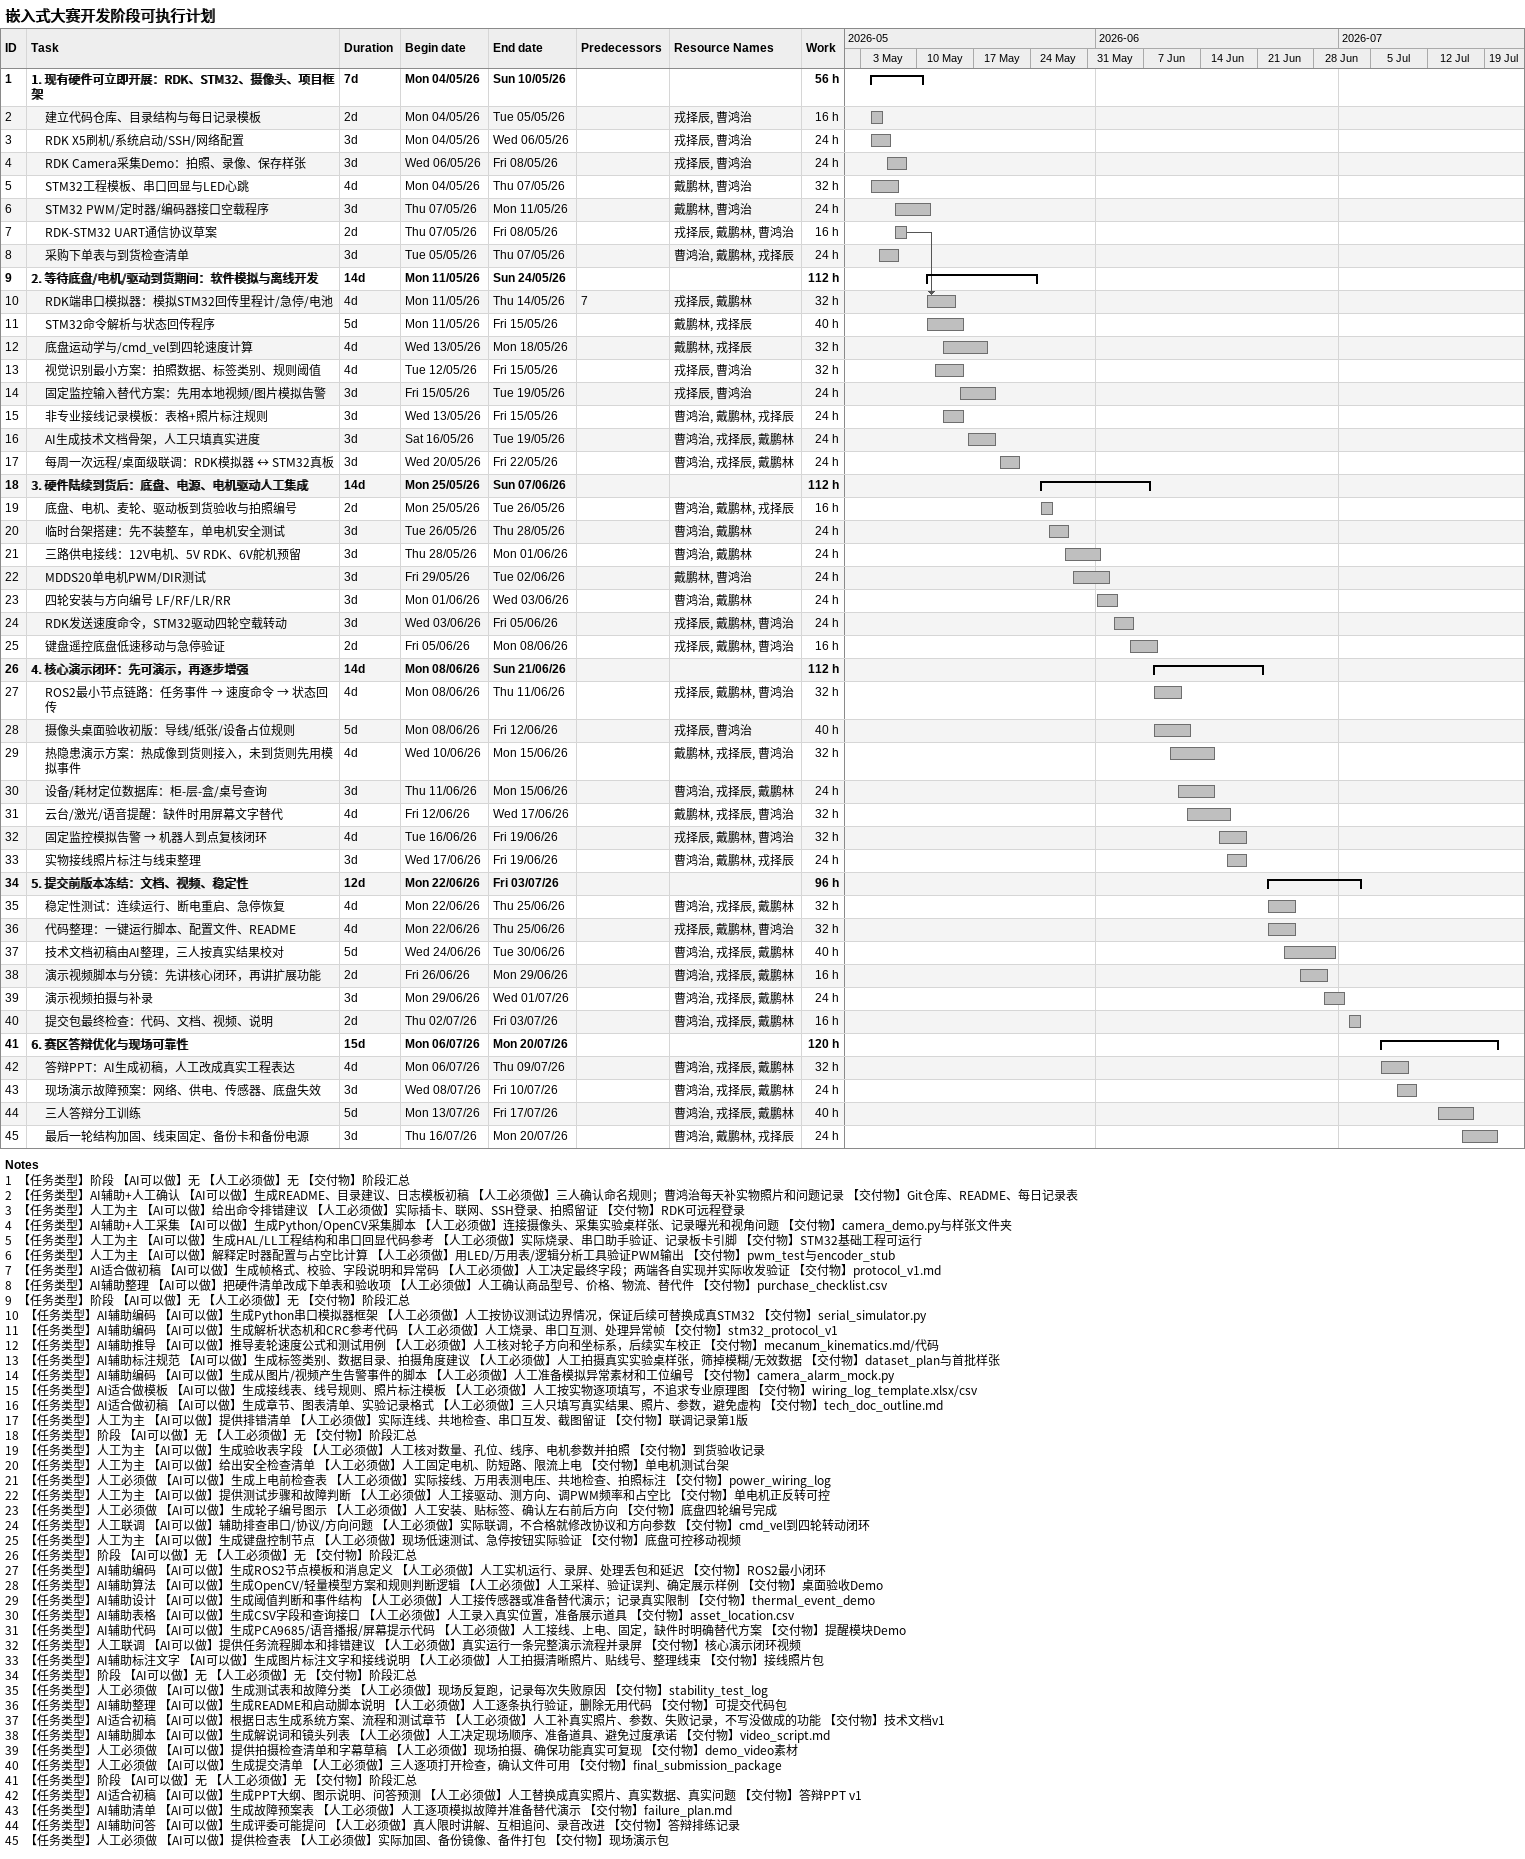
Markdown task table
嵌入式大赛开发阶段可执行计划

| ID | Level | Task | Duration | Start | Finish | Predecessors | Resources | Work (h) |
|---|---|---|---|---|---|---|---|---|
| 1 | 1 | **1. 现有硬件可立即开展：RDK、STM32、摄像头、项目框架** | 7d | 2026-05-04 | 2026-05-10 |  |  | 56 |
| 2 | 2 | 建立代码仓库、目录结构与每日记录模板 | 2d | 2026-05-04 | 2026-05-05 |  | 戎择辰, 曹鸿治 | 16 |
| 3 | 2 | RDK X5刷机/系统启动/SSH/网络配置 | 3d | 2026-05-04 | 2026-05-06 |  | 戎择辰, 曹鸿治 | 24 |
| 4 | 2 | RDK Camera采集Demo：拍照、录像、保存样张 | 3d | 2026-05-06 | 2026-05-08 |  | 戎择辰, 曹鸿治 | 24 |
| 5 | 2 | STM32工程模板、串口回显与LED心跳 | 4d | 2026-05-04 | 2026-05-07 |  | 戴鹏林, 曹鸿治 | 32 |
| 6 | 2 | STM32 PWM/定时器/编码器接口空载程序 | 3d | 2026-05-07 | 2026-05-11 |  | 戴鹏林, 曹鸿治 | 24 |
| 7 | 2 | RDK-STM32 UART通信协议草案 | 2d | 2026-05-07 | 2026-05-08 |  | 戎择辰, 戴鹏林, 曹鸿治 | 16 |
| 8 | 2 | 采购下单表与到货检查清单 | 3d | 2026-05-05 | 2026-05-07 |  | 曹鸿治, 戴鹏林, 戎择辰 | 24 |
| 9 | 1 | **2. 等待底盘/电机/驱动到货期间：软件模拟与离线开发** | 14d | 2026-05-11 | 2026-05-24 |  |  | 112 |
| 10 | 2 | RDK端串口模拟器：模拟STM32回传里程计/急停/电池 | 4d | 2026-05-11 | 2026-05-14 | 7 | 戎择辰, 戴鹏林 | 32 |
| 11 | 2 | STM32命令解析与状态回传程序 | 5d | 2026-05-11 | 2026-05-15 |  | 戴鹏林, 戎择辰 | 40 |
| 12 | 2 | 底盘运动学与/cmd_vel到四轮速度计算 | 4d | 2026-05-13 | 2026-05-18 |  | 戴鹏林, 戎择辰 | 32 |
| 13 | 2 | 视觉识别最小方案：拍照数据、标签类别、规则阈值 | 4d | 2026-05-12 | 2026-05-15 |  | 戎择辰, 曹鸿治 | 32 |
| 14 | 2 | 固定监控输入替代方案：先用本地视频/图片模拟告警 | 3d | 2026-05-15 | 2026-05-19 |  | 戎择辰, 曹鸿治 | 24 |
| 15 | 2 | 非专业接线记录模板：表格+照片标注规则 | 3d | 2026-05-13 | 2026-05-15 |  | 曹鸿治, 戴鹏林, 戎择辰 | 24 |
| 16 | 2 | AI生成技术文档骨架，人工只填真实进度 | 3d | 2026-05-16 | 2026-05-19 |  | 曹鸿治, 戎择辰, 戴鹏林 | 24 |
| 17 | 2 | 每周一次远程/桌面级联调：RDK模拟器 ↔ STM32真板 | 3d | 2026-05-20 | 2026-05-22 |  | 曹鸿治, 戎择辰, 戴鹏林 | 24 |
| 18 | 1 | **3. 硬件陆续到货后：底盘、电源、电机驱动人工集成** | 14d | 2026-05-25 | 2026-06-07 |  |  | 112 |
| 19 | 2 | 底盘、电机、麦轮、驱动板到货验收与拍照编号 | 2d | 2026-05-25 | 2026-05-26 |  | 曹鸿治, 戴鹏林, 戎择辰 | 16 |
| 20 | 2 | 临时台架搭建：先不装整车，单电机安全测试 | 3d | 2026-05-26 | 2026-05-28 |  | 曹鸿治, 戴鹏林 | 24 |
| 21 | 2 | 三路供电接线：12V电机、5V RDK、6V舵机预留 | 3d | 2026-05-28 | 2026-06-01 |  | 曹鸿治, 戴鹏林 | 24 |
| 22 | 2 | MDDS20单电机PWM/DIR测试 | 3d | 2026-05-29 | 2026-06-02 |  | 戴鹏林, 曹鸿治 | 24 |
| 23 | 2 | 四轮安装与方向编号 LF/RF/LR/RR | 3d | 2026-06-01 | 2026-06-03 |  | 曹鸿治, 戴鹏林 | 24 |
| 24 | 2 | RDK发送速度命令，STM32驱动四轮空载转动 | 3d | 2026-06-03 | 2026-06-05 |  | 戎择辰, 戴鹏林, 曹鸿治 | 24 |
| 25 | 2 | 键盘遥控底盘低速移动与急停验证 | 2d | 2026-06-05 | 2026-06-08 |  | 戎择辰, 戴鹏林, 曹鸿治 | 16 |
| 26 | 1 | **4. 核心演示闭环：先可演示，再逐步增强** | 14d | 2026-06-08 | 2026-06-21 |  |  | 112 |
| 27 | 2 | ROS2最小节点链路：任务事件 → 速度命令 → 状态回传 | 4d | 2026-06-08 | 2026-06-11 |  | 戎择辰, 戴鹏林, 曹鸿治 | 32 |
| 28 | 2 | 摄像头桌面验收初版：导线/纸张/设备占位规则 | 5d | 2026-06-08 | 2026-06-12 |  | 戎择辰, 曹鸿治 | 40 |
| 29 | 2 | 热隐患演示方案：热成像到货则接入，未到货则先用模拟事件 | 4d | 2026-06-10 | 2026-06-15 |  | 戴鹏林, 戎择辰, 曹鸿治 | 32 |
| 30 | 2 | 设备/耗材定位数据库：柜-层-盒/桌号查询 | 3d | 2026-06-11 | 2026-06-15 |  | 曹鸿治, 戎择辰, 戴鹏林 | 24 |
| 31 | 2 | 云台/激光/语音提醒：缺件时用屏幕文字替代 | 4d | 2026-06-12 | 2026-06-17 |  | 戴鹏林, 戎择辰, 曹鸿治 | 32 |
| 32 | 2 | 固定监控模拟告警 → 机器人到点复核闭环 | 4d | 2026-06-16 | 2026-06-19 |  | 戎择辰, 戴鹏林, 曹鸿治 | 32 |
| 33 | 2 | 实物接线照片标注与线束整理 | 3d | 2026-06-17 | 2026-06-19 |  | 曹鸿治, 戴鹏林, 戎择辰 | 24 |
| 34 | 1 | **5. 提交前版本冻结：文档、视频、稳定性** | 12d | 2026-06-22 | 2026-07-03 |  |  | 96 |
| 35 | 2 | 稳定性测试：连续运行、断电重启、急停恢复 | 4d | 2026-06-22 | 2026-06-25 |  | 曹鸿治, 戎择辰, 戴鹏林 | 32 |
| 36 | 2 | 代码整理：一键运行脚本、配置文件、README | 4d | 2026-06-22 | 2026-06-25 |  | 戎择辰, 戴鹏林, 曹鸿治 | 32 |
| 37 | 2 | 技术文档初稿由AI整理，三人按真实结果校对 | 5d | 2026-06-24 | 2026-06-30 |  | 曹鸿治, 戎择辰, 戴鹏林 | 40 |
| 38 | 2 | 演示视频脚本与分镜：先讲核心闭环，再讲扩展功能 | 2d | 2026-06-26 | 2026-06-29 |  | 曹鸿治, 戎择辰, 戴鹏林 | 16 |
| 39 | 2 | 演示视频拍摄与补录 | 3d | 2026-06-29 | 2026-07-01 |  | 曹鸿治, 戎择辰, 戴鹏林 | 24 |
| 40 | 2 | 提交包最终检查：代码、文档、视频、说明 | 2d | 2026-07-02 | 2026-07-03 |  | 曹鸿治, 戎择辰, 戴鹏林 | 16 |
| 41 | 1 | **6. 赛区答辩优化与现场可靠性** | 15d | 2026-07-06 | 2026-07-20 |  |  | 120 |
| 42 | 2 | 答辩PPT：AI生成初稿，人工改成真实工程表达 | 4d | 2026-07-06 | 2026-07-09 |  | 曹鸿治, 戎择辰, 戴鹏林 | 32 |
| 43 | 2 | 现场演示故障预案：网络、供电、传感器、底盘失效 | 3d | 2026-07-08 | 2026-07-10 |  | 曹鸿治, 戎择辰, 戴鹏林 | 24 |
| 44 | 2 | 三人答辩分工训练 | 5d | 2026-07-13 | 2026-07-17 |  | 曹鸿治, 戎择辰, 戴鹏林 | 40 |
| 45 | 2 | 最后一轮结构加固、线束固定、备份卡和备份电源 | 3d | 2026-07-16 | 2026-07-20 |  | 曹鸿治, 戴鹏林, 戎择辰 | 24 |

Notes
- 1: 【任务类型】阶段 【AI可以做】无 【人工必须做】无 【交付物】阶段汇总
- 2: 【任务类型】AI辅助+人工确认 【AI可以做】生成README、目录建议、日志模板初稿 【人工必须做】三人确认命名规则；曹鸿治每天补实物照片和问题记录 【交付物】Git仓库、README、每日记录表
- 3: 【任务类型】人工为主 【AI可以做】给出命令排错建议 【人工必须做】实际插卡、联网、SSH登录、拍照留证 【交付物】RDK可远程登录
- 4: 【任务类型】AI辅助+人工采集 【AI可以做】生成Python/OpenCV采集脚本 【人工必须做】连接摄像头、采集实验桌样张、记录曝光和视角问题 【交付物】camera_demo.py与样张文件夹
- 5: 【任务类型】人工为主 【AI可以做】生成HAL/LL工程结构和串口回显代码参考 【人工必须做】实际烧录、串口助手验证、记录板卡引脚 【交付物】STM32基础工程可运行
- 6: 【任务类型】人工为主 【AI可以做】解释定时器配置与占空比计算 【人工必须做】用LED/万用表/逻辑分析工具验证PWM输出 【交付物】pwm_test与encoder_stub
- 7: 【任务类型】AI适合做初稿 【AI可以做】生成帧格式、校验、字段说明和异常码 【人工必须做】人工决定最终字段；两端各自实现并实际收发验证 【交付物】protocol_v1.md
- 8: 【任务类型】AI辅助整理 【AI可以做】把硬件清单改成下单表和验收项 【人工必须做】人工确认商品型号、价格、物流、替代件 【交付物】purchase_checklist.csv
- 9: 【任务类型】阶段 【AI可以做】无 【人工必须做】无 【交付物】阶段汇总
- 10: 【任务类型】AI辅助编码 【AI可以做】生成Python串口模拟器框架 【人工必须做】人工按协议测试边界情况，保证后续可替换成真STM32 【交付物】serial_simulator.py
- 11: 【任务类型】AI辅助编码 【AI可以做】生成解析状态机和CRC参考代码 【人工必须做】人工烧录、串口互测、处理异常帧 【交付物】stm32_protocol_v1
- 12: 【任务类型】AI辅助推导 【AI可以做】推导麦轮速度公式和测试用例 【人工必须做】人工核对轮子方向和坐标系，后续实车校正 【交付物】mecanum_kinematics.md/代码
- 13: 【任务类型】AI辅助标注规范 【AI可以做】生成标签类别、数据目录、拍摄角度建议 【人工必须做】人工拍摄真实实验桌样张，筛掉模糊/无效数据 【交付物】dataset_plan与首批样张
- 14: 【任务类型】AI辅助编码 【AI可以做】生成从图片/视频产生告警事件的脚本 【人工必须做】人工准备模拟异常素材和工位编号 【交付物】camera_alarm_mock.py
- 15: 【任务类型】AI适合做模板 【AI可以做】生成接线表、线号规则、照片标注模板 【人工必须做】人工按实物逐项填写，不追求专业原理图 【交付物】wiring_log_template.xlsx/csv
- 16: 【任务类型】AI适合做初稿 【AI可以做】生成章节、图表清单、实验记录格式 【人工必须做】三人只填写真实结果、照片、参数，避免虚构 【交付物】tech_doc_outline.md
- 17: 【任务类型】人工为主 【AI可以做】提供排错清单 【人工必须做】实际连线、共地检查、串口互发、截图留证 【交付物】联调记录第1版
- 18: 【任务类型】阶段 【AI可以做】无 【人工必须做】无 【交付物】阶段汇总
- 19: 【任务类型】人工为主 【AI可以做】生成验收表字段 【人工必须做】人工核对数量、孔位、线序、电机参数并拍照 【交付物】到货验收记录
- 20: 【任务类型】人工为主 【AI可以做】给出安全检查清单 【人工必须做】人工固定电机、防短路、限流上电 【交付物】单电机测试台架
- 21: 【任务类型】人工必须做 【AI可以做】生成上电前检查表 【人工必须做】实际接线、万用表测电压、共地检查、拍照标注 【交付物】power_wiring_log
- 22: 【任务类型】人工为主 【AI可以做】提供测试步骤和故障判断 【人工必须做】人工接驱动、测方向、调PWM频率和占空比 【交付物】单电机正反转可控
- 23: 【任务类型】人工必须做 【AI可以做】生成轮子编号图示 【人工必须做】人工安装、贴标签、确认左右前后方向 【交付物】底盘四轮编号完成
- 24: 【任务类型】人工联调 【AI可以做】辅助排查串口/协议/方向问题 【人工必须做】实际联调，不合格就修改协议和方向参数 【交付物】cmd_vel到四轮转动闭环
- 25: 【任务类型】人工为主 【AI可以做】生成键盘控制节点 【人工必须做】现场低速测试、急停按钮实际验证 【交付物】底盘可控移动视频
- 26: 【任务类型】阶段 【AI可以做】无 【人工必须做】无 【交付物】阶段汇总
- 27: 【任务类型】AI辅助编码 【AI可以做】生成ROS2节点模板和消息定义 【人工必须做】人工实机运行、录屏、处理丢包和延迟 【交付物】ROS2最小闭环
- 28: 【任务类型】AI辅助算法 【AI可以做】生成OpenCV/轻量模型方案和规则判断逻辑 【人工必须做】人工采样、验证误判、确定展示样例 【交付物】桌面验收Demo
- 29: 【任务类型】AI辅助设计 【AI可以做】生成阈值判断和事件结构 【人工必须做】人工接传感器或准备替代演示；记录真实限制 【交付物】thermal_event_demo
- 30: 【任务类型】AI辅助表格 【AI可以做】生成CSV字段和查询接口 【人工必须做】人工录入真实位置，准备展示道具 【交付物】asset_location.csv
- 31: 【任务类型】AI辅助代码 【AI可以做】生成PCA9685/语音播报/屏幕提示代码 【人工必须做】人工接线、上电、固定，缺件时明确替代方案 【交付物】提醒模块Demo
- 32: 【任务类型】人工联调 【AI可以做】提供任务流程脚本和排错建议 【人工必须做】真实运行一条完整演示流程并录屏 【交付物】核心演示闭环视频
- 33: 【任务类型】AI辅助标注文字 【AI可以做】生成图片标注文字和接线说明 【人工必须做】人工拍摄清晰照片、贴线号、整理线束 【交付物】接线照片包
- 34: 【任务类型】阶段 【AI可以做】无 【人工必须做】无 【交付物】阶段汇总
- 35: 【任务类型】人工必须做 【AI可以做】生成测试表和故障分类 【人工必须做】现场反复跑，记录每次失败原因 【交付物】stability_test_log
- 36: 【任务类型】AI辅助整理 【AI可以做】生成README和启动脚本说明 【人工必须做】人工逐条执行验证，删除无用代码 【交付物】可提交代码包
- 37: 【任务类型】AI适合初稿 【AI可以做】根据日志生成系统方案、流程和测试章节 【人工必须做】人工补真实照片、参数、失败记录，不写没做成的功能 【交付物】技术文档v1
- 38: 【任务类型】AI辅助脚本 【AI可以做】生成解说词和镜头列表 【人工必须做】人工决定现场顺序、准备道具、避免过度承诺 【交付物】video_script.md
- 39: 【任务类型】人工必须做 【AI可以做】提供拍摄检查清单和字幕草稿 【人工必须做】现场拍摄、确保功能真实可复现 【交付物】demo_video素材
- 40: 【任务类型】人工必须做 【AI可以做】生成提交清单 【人工必须做】三人逐项打开检查，确认文件可用 【交付物】final_submission_package
- 41: 【任务类型】阶段 【AI可以做】无 【人工必须做】无 【交付物】阶段汇总
- 42: 【任务类型】AI适合初稿 【AI可以做】生成PPT大纲、图示说明、问答预测 【人工必须做】人工替换成真实照片、真实数据、真实问题 【交付物】答辩PPT v1
- 43: 【任务类型】AI辅助清单 【AI可以做】生成故障预案表 【人工必须做】人工逐项模拟故障并准备替代演示 【交付物】failure_plan.md
- 44: 【任务类型】AI辅助问答 【AI可以做】生成评委可能提问 【人工必须做】真人限时讲解、互相追问、录音改进 【交付物】答辩排练记录
- 45: 【任务类型】人工必须做 【AI可以做】提供检查表 【人工必须做】实际加固、备份镜像、备件打包 【交付物】现场演示包
